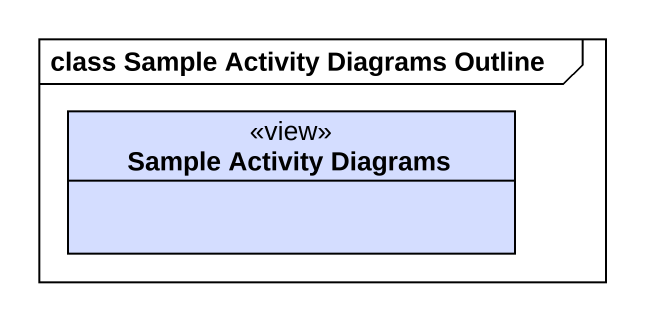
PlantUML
@startuml
mainframe class Sample Activity Diagrams Outline
hide circle
hide empty members
class "Sample Activity Diagrams" as Sample_Activity_Diagrams <<view>> #D4DDFF
@enduml
